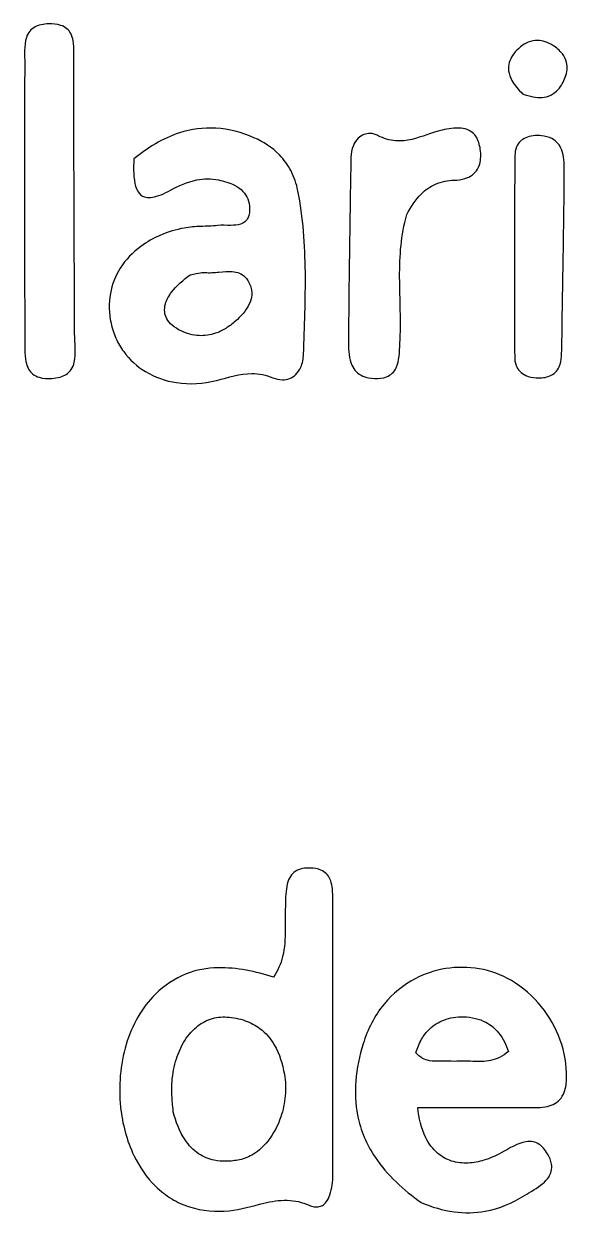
# Model space of a CAD drawing. Header units: millimetres. Extents: x 2.6 to 86.5, y 0.9 to 53.3.
# Drawn here: x 15.273 to 16.776, y 14.15 to 17.441 of the extents above; entities that cross this region are included whole.
import ezdxf

# ---------------------------------------------------------------- set-up
doc = ezdxf.new("R2010")
doc.units = ezdxf.units.MM
doc.layers.get('0').update_dxf_attribs({"linetype": 'CONTINUOUS'})

msp = doc.modelspace()

# ---------------------------------------------------------------- linework, layer by layer
for points, knots in [([(15.3426, 17.4405), (15.3354, 17.4403), (15.3281, 17.4396), (15.3154, 17.4368), (15.3098, 17.435), (15.299, 17.4293), (15.294, 17.4254), (15.2855, 17.4152), (15.2824, 17.4091), (15.2733, 17.3811), (15.2759, 17.3539), (15.2758, 17.3299)], [-0.01567159, -0.01567159, -0.01567159, -0.01567159, -0.01336473, -0.01336473, -0.0114981, -0.0114981, -0.00943785, -0.00943785, -0.00722496, -0.00722496, 0, 0, 0, 0]), ([(15.4115, 17.3246), (15.4118, 17.3496), (15.4133, 17.3739), (15.4082, 17.4007), (15.4062, 17.4077), (15.4002, 17.4189), (15.3968, 17.4233), (15.3876, 17.4313), (15.3819, 17.4343), (15.3652, 17.4399), (15.3535, 17.4408), (15.3426, 17.4405)], [-0.01506792, -0.01506792, -0.01506792, -0.01506792, -0.00901897, -0.00901897, -0.00690186, -0.00690186, -0.00523045, -0.00523045, -0.00326608, -0.00326608, 0, 0, 0, 0]), ([(16.7359, 17.3811), (16.7293, 17.3851), (16.7222, 17.3885), (16.7081, 17.393), (16.7011, 17.3943), (16.685, 17.3946), (16.6763, 17.393), (16.6577, 17.3856), (16.6487, 17.3794), (16.6408, 17.3718)], [-0.01045279, -0.01045279, -0.01045279, -0.01045279, -0.0081252, -0.0081252, -0.00599165, -0.00599165, -0.00328678, -0.00328678, 0, 0, 0, 0]), ([(16.7704, 17.2926), (16.773, 17.2995), (16.7748, 17.3067), (16.7759, 17.3207), (16.7753, 17.3274), (16.7716, 17.3425), (16.7677, 17.3503), (16.7554, 17.3669), (16.7461, 17.3748), (16.7359, 17.3811)], [-0.01048307, -0.01048307, -0.01048307, -0.01048307, -0.00826316, -0.00826316, -0.00623591, -0.00623591, -0.00359353, -0.00359353, 0, 0, 0, 0]), ([(16.6408, 17.3718), (16.6348, 17.366), (16.6293, 17.3597), (16.6209, 17.3468), (16.6178, 17.3405), (16.6137, 17.3262), (16.6131, 17.3186), (16.6151, 17.3014), (16.6184, 17.2924), (16.6304, 17.2704), (16.6415, 17.2578), (16.6527, 17.2471)], [-0.01439922, -0.01439922, -0.01439922, -0.01439922, -0.01193243, -0.01193243, -0.0098169, -0.0098169, -0.00749214, -0.00749214, -0.00464733, -0.00464733, 0, 0, 0, 0]), ([(15.2758, 17.3299), (15.2753, 17.204), (15.2751, 17.0781), (15.2753, 16.8263), (15.2756, 16.7004), (15.2759, 16.5745)], [-0.0755369, -0.0755369, -0.0755369, -0.0755369, -0.03776856, -0.03776856, 0, 0, 0, 0]), ([(15.4137, 16.5839), (15.4133, 16.7058), (15.4128, 16.8275), (15.4119, 17.0768), (15.4116, 17.1994), (15.4115, 17.3246)], [-0.07420038, -0.07420038, -0.07420038, -0.07420038, -0.03756727, -0.03756727, 0, 0, 0, 0]), ([(16.6527, 17.2471), (16.6619, 17.2435), (16.6715, 17.2404), (16.6894, 17.237), (16.6978, 17.2363), (16.7145, 17.2376), (16.7226, 17.2396), (16.7383, 17.2472), (16.7452, 17.2527), (16.7597, 17.2689), (16.7659, 17.2806), (16.7704, 17.2926)], [-0.01451811, -0.01451811, -0.01451811, -0.01451811, -0.01155534, -0.01155534, -0.00906322, -0.00906322, -0.00651984, -0.00651984, -0.00384415, -0.00384415, 0, 0, 0, 0]), ([(15.9096, 17.1255), (15.876, 17.14), (15.8407, 17.1496), (15.7697, 17.1539), (15.7362, 17.1494), (15.6572, 17.1238), (15.6153, 17.0977), (15.5779, 17.0669)], [-0.03582655, -0.03582655, -0.03582655, -0.03582655, -0.02485271, -0.02485271, -0.01453048, -0.01453048, 0, 0, 0, 0]), ([(16.5338, 17.1034), (16.5326, 17.1092), (16.5308, 17.115), (16.5261, 17.1251), (16.5235, 17.1295), (16.516, 17.1384), (16.5109, 17.1424), (16.498, 17.149), (16.4902, 17.151), (16.4653, 17.1536), (16.4464, 17.1505), (16.4301, 17.1466)], [-0.01264722, -0.01264722, -0.01264722, -0.01264722, -0.01087116, -0.01087116, -0.00935691, -0.00935691, -0.00741194, -0.00741194, -0.0050492, -0.0050492, 0, 0, 0, 0]), ([(16.0311, 16.9789), (16.0273, 16.9979), (16.0212, 17.0162), (16.0037, 17.0499), (15.9929, 17.0648), (15.96, 17.0986), (15.9359, 17.1142), (15.9096, 17.1255)], [-0.01998885, -0.01998885, -0.01998885, -0.01998885, -0.0141722, -0.0141722, -0.0085977, -0.0085977, 0, 0, 0, 0]), ([(16.2532, 17.1311), (16.2496, 17.133), (16.2457, 17.1346), (16.2381, 17.1366), (16.2344, 17.1371), (16.2248, 17.1374), (16.2192, 17.1364), (16.2079, 17.1319), (16.2027, 17.1284), (16.1923, 17.1184), (16.1878, 17.1115), (16.18, 17.0934), (16.1779, 17.0818), (16.1777, 17.0703)], [-0.01201181, -0.01201181, -0.01201181, -0.01201181, -0.01076113, -0.01076113, -0.00961543, -0.00961543, -0.00785379, -0.00785379, -0.00594293, -0.00594293, -0.00347536, -0.00347536, 0, 0, 0, 0]), ([(16.4301, 17.1466), (16.4013, 17.1399), (16.3742, 17.1276), (16.3311, 17.1175), (16.3165, 17.1158), (16.2843, 17.1183), (16.2684, 17.1233), (16.2532, 17.1311)], [-0.01824889, -0.01824889, -0.01824889, -0.01824889, -0.00964464, -0.00964464, -0.00511087, -0.00511087, 0, 0, 0, 0]), ([(16.7046, 17.1309), (16.6969, 17.1316), (16.6891, 17.1317), (16.6744, 17.1299), (16.6675, 17.1282), (16.6556, 17.1229), (16.6505, 17.1196), (16.6417, 17.1109), (16.6383, 17.1058), (16.6327, 17.0925), (16.6314, 17.0842), (16.6313, 17.076)], [-0.01059513, -0.01059513, -0.01059513, -0.01059513, -0.00828044, -0.00828044, -0.00617321, -0.00617321, -0.00435031, -0.00435031, -0.00247619, -0.00247619, 0, 0, 0, 0]), ([(16.7679, 17.0366), (16.7679, 17.0554), (16.7669, 17.0749), (16.7582, 17.0979), (16.7549, 17.1042), (16.7456, 17.1152), (16.74, 17.1196), (16.7246, 17.1276), (16.7146, 17.13), (16.7046, 17.1309)], [-0.01256205, -0.01256205, -0.01256205, -0.01256205, -0.00732429, -0.00732429, -0.00519787, -0.00519787, -0.00301039, -0.00301039, 0, 0, 0, 0]), ([(16.4639, 17.0081), (16.4735, 17.0083), (16.4832, 17.0095), (16.5, 17.0145), (16.5073, 17.0178), (16.5195, 17.027), (16.5242, 17.0324), (16.5322, 17.0462), (16.5347, 17.0544), (16.5379, 17.0762), (16.5366, 17.0902), (16.5338, 17.1034)], [-0.0140953, -0.0140953, -0.0140953, -0.0140953, -0.01122186, -0.01122186, -0.0088196, -0.0088196, -0.00662362, -0.00662362, -0.00402958, -0.00402958, 0, 0, 0, 0]), ([(15.5779, 17.0669), (15.5762, 17.0403), (15.5763, 17.0118), (15.5842, 16.9854), (15.5866, 16.9797), (15.5925, 16.9712), (15.5954, 16.9682), (15.6024, 16.9634), (15.6063, 16.9618), (15.6165, 16.9596), (15.6228, 16.9598), (15.6441, 16.9632), (15.6615, 16.9709), (15.6787, 16.9802)], [-0.02176065, -0.02176065, -0.02176065, -0.02176065, -0.01364496, -0.01364496, -0.0113711, -0.0113711, -0.00978179, -0.00978179, -0.00815595, -0.00815595, -0.0058557, -0.0058557, 0, 0, 0, 0]), ([(16.1777, 17.0703), (16.1763, 16.9848), (16.1749, 16.8994), (16.1725, 16.7286), (16.1715, 16.6432), (16.1709, 16.5578)], [-0.05124939, -0.05124939, -0.05124939, -0.05124939, -0.02562447, -0.02562447, 0, 0, 0, 0]), ([(16.6313, 17.076), (16.6303, 16.9831), (16.6299, 16.8903), (16.6299, 16.7045), (16.6302, 16.6117), (16.6306, 16.5188)], [-0.0557139, -0.0557139, -0.0557139, -0.0557139, -0.02785745, -0.02785745, 0, 0, 0, 0]), ([(16.7619, 16.6104), (16.7629, 16.6838), (16.7643, 16.7569), (16.7666, 16.8963), (16.7676, 16.9666), (16.7679, 17.0366)], [-0.04219072, -0.04219072, -0.04219072, -0.04219072, -0.0209789, -0.0209789, 0, 0, 0, 0]), ([(15.6787, 16.9802), (15.7013, 16.9926), (15.7258, 17.0036), (15.7716, 17.0125), (15.7913, 17.0126), (15.8113, 17.0087)], [-0.01396745, -0.01396745, -0.01396745, -0.01396745, -0.00612231, -0.00612231, 0, 0, 0, 0]), ([(15.8113, 17.0087), (15.8266, 17.0058), (15.8423, 17.0012), (15.8645, 16.9895), (15.8725, 16.984), (15.8848, 16.9711), (15.8893, 16.9644), (15.8961, 16.9479), (15.8977, 16.9385), (15.8977, 16.9288)], [-0.01289585, -0.01289585, -0.01289585, -0.01289585, -0.00823652, -0.00823652, -0.0053548, -0.0053548, -0.00289494, -0.00289494, 0, 0, 0, 0]), ([(16.332, 16.9127), (16.3428, 16.9332), (16.356, 16.9537), (16.3841, 16.9813), (16.3969, 16.9905), (16.4283, 17.0043), (16.4458, 17.0076), (16.4639, 17.0081)], [-0.01724171, -0.01724171, -0.01724171, -0.01724171, -0.01024797, -0.01024797, -0.0054369, -0.0054369, 0, 0, 0, 0]), ([(16.0468, 16.5264), (16.0492, 16.602), (16.0526, 16.6776), (16.0509, 16.8292), (16.0458, 16.9044), (16.0311, 16.9789)], [-0.04542955, -0.04542955, -0.04542955, -0.04542955, -0.02278933, -0.02278933, 0, 0, 0, 0]), ([(15.8977, 16.9288), (15.8977, 16.9238), (15.8973, 16.9186), (15.8954, 16.9097), (15.8941, 16.9058), (15.8902, 16.8985), (15.8877, 16.8953), (15.8808, 16.8897), (15.8766, 16.8877), (15.8642, 16.8838), (15.8551, 16.8831), (15.8333, 16.8829), (15.8207, 16.8837), (15.8092, 16.8825)], [-0.01150171, -0.01150171, -0.01150171, -0.01150171, -0.0099527, -0.0099527, -0.00871116, -0.00871116, -0.0074242, -0.0074242, -0.00599474, -0.00599474, -0.00345335, -0.00345335, 0, 0, 0, 0]), ([(16.3134, 16.5563), (16.317, 16.617), (16.3127, 16.6776), (16.3124, 16.8002), (16.3164, 16.8556), (16.332, 16.9127)], [-0.03597742, -0.03597742, -0.03597742, -0.03597742, -0.01776767, -0.01776767, 0, 0, 0, 0]), ([(15.7166, 16.8756), (15.6941, 16.8713), (15.6721, 16.8648), (15.6318, 16.8475), (15.6134, 16.8372), (15.5743, 16.8082), (15.555, 16.7881), (15.5265, 16.7432), (15.5172, 16.7195), (15.5076, 16.6672), (15.5085, 16.6396), (15.5144, 16.6125)], [-0.03744141, -0.03744141, -0.03744141, -0.03744141, -0.03059882, -0.03059882, -0.0242982, -0.0242982, -0.01597811, -0.01597811, -0.008309, -0.008309, 0, 0, 0, 0]), ([(15.8092, 16.8825), (15.7938, 16.8809), (15.7782, 16.8806), (15.7474, 16.8794), (15.7317, 16.8785), (15.7166, 16.8756)], [-0.009342417, -0.009342417, -0.009342417, -0.009342417, -0.004631387, -0.004631387, 0, 0, 0, 0]), ([(15.7336, 16.7463), (15.7473, 16.7488), (15.7545, 16.7503), (15.7674, 16.7525), (15.7711, 16.7528), (15.7748, 16.7525)], [-0.002443598, -0.002443598, -0.002443598, -0.002443598, -0.001111727, -0.001111727, 0, 0, 0, 0]), ([(15.7748, 16.7525), (15.7868, 16.7512), (15.8002, 16.7524), (15.8254, 16.7548), (15.8381, 16.7561), (15.8566, 16.7544), (15.8633, 16.7531), (15.8753, 16.748), (15.8804, 16.7447), (15.8908, 16.7344), (15.8952, 16.7271), (15.8985, 16.7195)], [-0.01349223, -0.01349223, -0.01349223, -0.01349223, -0.00994867, -0.00994867, -0.00640301, -0.00640301, -0.0043754, -0.0043754, -0.00250135, -0.00250135, 0, 0, 0, 0]), ([(15.7081, 16.591), (15.6992, 16.5952), (15.6905, 16.6005), (15.6774, 16.6119), (15.6724, 16.6177), (15.6656, 16.6302), (15.6635, 16.6365), (15.662, 16.6508), (15.6629, 16.6585), (15.6683, 16.6774), (15.6746, 16.6883), (15.6956, 16.7163), (15.7148, 16.7328), (15.7336, 16.7463)], [-0.02021412, -0.02021412, -0.02021412, -0.02021412, -0.01723469, -0.01723469, -0.01494871, -0.01494871, -0.01291544, -0.01291544, -0.01058739, -0.01058739, -0.00695339, -0.00695339, 0, 0, 0, 0]), ([(15.8985, 16.7195), (15.9005, 16.7148), (15.9019, 16.7099), (15.9036, 16.7002), (15.9038, 16.6955), (15.9029, 16.6813), (15.9001, 16.6723), (15.8874, 16.6464), (15.8729, 16.6307), (15.8584, 16.6178)], [-0.0115867, -0.0115867, -0.0115867, -0.0115867, -0.01005983, -0.01005983, -0.00863483, -0.00863483, -0.0058151, -0.0058151, 0, 0, 0, 0]), ([(15.5144, 16.6125), (15.5175, 16.5981), (15.5221, 16.584), (15.5339, 16.5575), (15.5411, 16.5452), (15.5656, 16.5114), (15.586, 16.4928), (15.6358, 16.4626), (15.665, 16.4524), (15.7323, 16.4422), (15.7699, 16.4448), (15.8063, 16.4539)], [-0.03760913, -0.03760913, -0.03760913, -0.03760913, -0.03314112, -0.03314112, -0.02883084, -0.02883084, -0.02051448, -0.02051448, -0.01124424, -0.01124424, 0, 0, 0, 0]), ([(15.8584, 16.6178), (15.8501, 16.6104), (15.8411, 16.6035), (15.8225, 16.5922), (15.8129, 16.5876), (15.7884, 16.5793), (15.7734, 16.5771), (15.7406, 16.5787), (15.7239, 16.5834), (15.7081, 16.591)], [-0.01639543, -0.01639543, -0.01639543, -0.01639543, -0.01302979, -0.01302979, -0.00985841, -0.00985841, -0.00525639, -0.00525639, 0, 0, 0, 0]), ([(16.76, 16.5199), (16.7606, 16.5339), (16.761, 16.5477), (16.7616, 16.5775), (16.7618, 16.5978), (16.7619, 16.6104)], [-0.007086539, -0.007086539, -0.007086539, -0.007086539, -0.003779996, -0.003779996, 0, 0, 0, 0]), ([(15.2759, 16.5745), (15.276, 16.5518), (15.2745, 16.5269), (15.2806, 16.4988), (15.283, 16.4917), (15.2896, 16.4802), (15.2932, 16.4757), (15.3031, 16.4675), (15.3093, 16.4645), (15.3269, 16.4592), (15.3391, 16.4587), (15.3504, 16.4594)], [-0.01583355, -0.01583355, -0.01583355, -0.01583355, -0.00944092, -0.00944092, -0.00724771, -0.00724771, -0.00548539, -0.00548539, -0.00341612, -0.00341612, 0, 0, 0, 0]), ([(15.3504, 16.4594), (15.3582, 16.4599), (15.3661, 16.461), (15.3796, 16.4649), (15.3854, 16.4673), (15.396, 16.4742), (15.4006, 16.4785), (15.4084, 16.4899), (15.4111, 16.4968), (15.4184, 16.5279), (15.4138, 16.5577), (15.4137, 16.5839)], [-0.01669264, -0.01669264, -0.01669264, -0.01669264, -0.01421402, -0.01421402, -0.01222747, -0.01222747, -0.01017987, -0.01017987, -0.00783312, -0.00783312, 0, 0, 0, 0]), ([(16.1709, 16.5578), (16.1708, 16.5471), (16.1712, 16.5359), (16.1739, 16.5153), (16.1762, 16.5052), (16.1833, 16.4895), (16.1872, 16.4835), (16.1975, 16.4729), (16.2038, 16.4687), (16.2211, 16.4613), (16.2324, 16.4596), (16.2435, 16.4593)], [-0.01400897, -0.01400897, -0.01400897, -0.01400897, -0.01078068, -0.01078068, -0.00777314, -0.00777314, -0.00562092, -0.00562092, -0.00333145, -0.00333145, 0, 0, 0, 0]), ([(16.2435, 16.4593), (16.2545, 16.459), (16.2662, 16.46), (16.2823, 16.4662), (16.2876, 16.4693), (16.2968, 16.478), (16.3004, 16.4832), (16.3117, 16.5076), (16.312, 16.5322), (16.3134, 16.5563)], [-0.01571579, -0.01571579, -0.01571579, -0.01571579, -0.01177019, -0.01177019, -0.00956059, -0.00956059, -0.0072509, -0.0072509, 0, 0, 0, 0]), ([(15.9615, 16.4615), (15.9701, 16.4581), (15.9792, 16.4559), (15.9952, 16.4557), (16.0019, 16.4568), (16.0147, 16.4617), (16.0204, 16.4654), (16.0313, 16.4758), (16.0359, 16.4827), (16.0442, 16.5015), (16.0464, 16.514), (16.0468, 16.5264)], [-0.01313116, -0.01313116, -0.01313116, -0.01313116, -0.01034642, -0.01034642, -0.00827987, -0.00827987, -0.00621015, -0.00621015, -0.00370979, -0.00370979, 0, 0, 0, 0]), ([(16.6306, 16.5188), (16.6306, 16.5109), (16.6317, 16.503), (16.6368, 16.4895), (16.6401, 16.4841), (16.6493, 16.4743), (16.655, 16.4704), (16.6704, 16.4634), (16.6804, 16.4615), (16.6904, 16.461)], [-0.009404684, -0.009404684, -0.009404684, -0.009404684, -0.007018688, -0.007018688, -0.005080331, -0.005080331, -0.002988723, -0.002988723, 0, 0, 0, 0]), ([(16.6904, 16.461), (16.697, 16.4607), (16.7038, 16.4608), (16.7162, 16.4625), (16.7221, 16.4639), (16.7332, 16.4686), (16.7384, 16.4717), (16.7477, 16.4805), (16.7513, 16.4858), (16.7579, 16.5006), (16.7596, 16.5103), (16.76, 16.5199)], [-0.01046158, -0.01046158, -0.01046158, -0.01046158, -0.0084709, -0.0084709, -0.0066894, -0.0066894, -0.00484871, -0.00484871, -0.00287338, -0.00287338, 0, 0, 0, 0]), ([(15.8063, 16.4539), (15.8401, 16.4623), (15.8708, 16.4726), (15.9239, 16.4729), (15.9428, 16.4691), (15.9615, 16.4615)], [-0.01576734, -0.01576734, -0.01576734, -0.01576734, -0.006037, -0.006037, 0, 0, 0, 0]), ([(16.0657, 15.1045), (16.0587, 15.1047), (16.0513, 15.1044), (16.0386, 15.102), (16.033, 15.1002), (16.0225, 15.0946), (16.0178, 15.0908), (16.0092, 15.0803), (16.006, 15.0736), (15.9985, 15.0508), (15.9971, 15.0309), (15.997, 15.0088)], [-0.01721791, -0.01721791, -0.01721791, -0.01721791, -0.01438073, -0.01438073, -0.01205339, -0.01205339, -0.00960982, -0.00960982, -0.00664496, -0.00664496, 0, 0, 0, 0]), ([(16.1276, 15.0131), (16.1275, 15.0265), (16.1276, 15.0401), (16.1248, 15.0601), (16.123, 15.0678), (16.1175, 15.0799), (16.1144, 15.0846), (16.106, 15.0931), (16.1008, 15.0965), (16.0859, 15.1027), (16.0756, 15.1042), (16.0657, 15.1045)], [-0.01258083, -0.01258083, -0.01258083, -0.01258083, -0.00881015, -0.00881015, -0.0065236, -0.0065236, -0.00483643, -0.00483643, -0.00295196, -0.00295196, 0, 0, 0, 0]), ([(15.997, 15.0088), (15.9954, 14.9833), (15.9962, 14.9578), (15.996, 14.9092), (15.9949, 14.884), (15.9839, 14.839), (15.9757, 14.8205), (15.9636, 14.8031)], [-0.02108818, -0.02108818, -0.02108818, -0.02108818, -0.01381062, -0.01381062, -0.00636443, -0.00636443, 0, 0, 0, 0]), ([(16.1278, 14.2553), (16.1278, 14.3816), (16.1279, 14.5079), (16.1278, 14.7605), (16.1278, 14.8868), (16.1276, 15.0131)], [-0.07577914, -0.07577914, -0.07577914, -0.07577914, -0.03788959, -0.03788959, 0, 0, 0, 0]), ([(15.9636, 14.8031), (15.9149, 14.818), (15.862, 14.8299), (15.7801, 14.8279), (15.7507, 14.8227), (15.6903, 14.7989), (15.6623, 14.7797), (15.6375, 14.7556)], [-0.0348737, -0.0348737, -0.0348737, -0.0348737, -0.0194503, -0.0194503, -0.01035254, -0.01035254, 0, 0, 0, 0]), ([(16.5326, 14.8258), (16.5019, 14.8309), (16.4706, 14.8313), (16.4104, 14.8217), (16.382, 14.8123), (16.3224, 14.7809), (16.2934, 14.757), (16.243, 14.6958), (16.2238, 14.6586), (16.2117, 14.6185)], [-0.04221634, -0.04221634, -0.04221634, -0.04221634, -0.03282827, -0.03282827, -0.0238324, -0.0238324, -0.01254938, -0.01254938, 0, 0, 0, 0]), ([(16.7742, 14.5237), (16.7749, 14.5594), (16.7687, 14.595), (16.7447, 14.662), (16.727, 14.6933), (16.6816, 14.7497), (16.6534, 14.7746), (16.594, 14.8093), (16.564, 14.8206), (16.5326, 14.8258)], [-0.04196661, -0.04196661, -0.04196661, -0.04196661, -0.03125744, -0.03125744, -0.02063802, -0.02063802, -0.00954934, -0.00954934, 0, 0, 0, 0]), ([(15.6375, 14.7556), (15.6183, 14.737), (15.6021, 14.7155), (15.575, 14.6684), (15.5643, 14.6426), (15.5397, 14.5608), (15.5348, 14.5006), (15.5457, 14.3968), (15.5578, 14.3507), (15.593, 14.2775), (15.6129, 14.2484), (15.6377, 14.224)], [-0.05798504, -0.05798504, -0.05798504, -0.05798504, -0.04995462, -0.04995462, -0.04168448, -0.04168448, -0.02434589, -0.02434589, -0.01045282, -0.01045282, 0, 0, 0, 0]), ([(15.6825, 14.5066), (15.6839, 14.5278), (15.6873, 14.549), (15.6983, 14.5877), (15.7055, 14.6055), (15.7245, 14.6379), (15.7363, 14.6526), (15.7621, 14.6742), (15.7751, 14.6817), (15.8041, 14.6916), (15.8194, 14.6934), (15.8349, 14.6923)], [-0.026775, -0.026775, -0.026775, -0.026775, -0.02043742, -0.02043742, -0.01476944, -0.01476944, -0.00919408, -0.00919408, -0.00467084, -0.00467084, 0, 0, 0, 0]), ([(15.8349, 14.6923), (15.8522, 14.6911), (15.8694, 14.688), (15.9003, 14.6771), (15.9139, 14.67), (15.9425, 14.6483), (15.9556, 14.633), (15.9805, 14.5906), (15.989, 14.5623), (15.9938, 14.5341)], [-0.02458397, -0.02458397, -0.02458397, -0.02458397, -0.0193831, -0.0193831, -0.01473436, -0.01473436, -0.00860513, -0.00860513, 0, 0, 0, 0]), ([(16.3577, 14.5937), (16.3615, 14.6066), (16.3665, 14.6191), (16.3793, 14.6413), (16.3867, 14.6511), (16.4068, 14.6703), (16.4198, 14.6785), (16.4518, 14.6908), (16.4705, 14.6933), (16.4894, 14.6929)], [-0.01802067, -0.01802067, -0.01802067, -0.01802067, -0.01399634, -0.01399634, -0.01031321, -0.01031321, -0.0056435, -0.0056435, 0, 0, 0, 0]), ([(16.4894, 14.6929), (16.5003, 14.6926), (16.5113, 14.6913), (16.532, 14.6862), (16.5416, 14.6827), (16.5645, 14.6705), (16.5764, 14.6606), (16.5988, 14.6334), (16.6074, 14.6155), (16.6132, 14.5967)], [-0.01700479, -0.01700479, -0.01700479, -0.01700479, -0.01370125, -0.01370125, -0.01061148, -0.01061148, -0.00590782, -0.00590782, 0, 0, 0, 0]), ([(16.2117, 14.6185), (16.2015, 14.5849), (16.1942, 14.5502), (16.189, 14.4836), (16.1902, 14.452), (16.2046, 14.3786), (16.2211, 14.34), (16.2781, 14.2546), (16.3236, 14.2134), (16.3722, 14.1791)], [-0.05067475, -0.05067475, -0.05067475, -0.05067475, -0.04018302, -0.04018302, -0.03068856, -0.03068856, -0.0178319, -0.0178319, 0, 0, 0, 0]), ([(16.4646, 14.5694), (16.4514, 14.5707), (16.4375, 14.5705), (16.4158, 14.5701), (16.4049, 14.5699), (16.3881, 14.5727), (16.3818, 14.5747), (16.3687, 14.5819), (16.3628, 14.5874), (16.3577, 14.5937)], [-0.009993541, -0.009993541, -0.009993541, -0.009993541, -0.007499363, -0.007499363, -0.00446198, -0.00446198, -0.002439724, -0.002439724, 0, 0, 0, 0]), ([(16.6132, 14.5967), (16.6057, 14.5902), (16.5976, 14.5847), (16.5807, 14.5766), (16.5725, 14.5739), (16.5476, 14.5686), (16.5317, 14.5688), (16.4971, 14.5702), (16.481, 14.5714), (16.4646, 14.5694)], [-0.01530412, -0.01530412, -0.01530412, -0.01530412, -0.01240091, -0.01240091, -0.00982521, -0.00982521, -0.00495516, -0.00495516, 0, 0, 0, 0]), ([(15.9938, 14.5341), (15.9972, 14.5142), (15.9978, 14.4939), (15.9943, 14.4543), (15.9902, 14.4347), (15.9758, 14.3919), (15.9637, 14.3687), (15.9368, 14.3349), (15.9237, 14.3224), (15.8967, 14.3056), (15.8838, 14.3002), (15.87, 14.2974)], [-0.02897978, -0.02897978, -0.02897978, -0.02897978, -0.02299444, -0.02299444, -0.0171252, -0.0171252, -0.00953873, -0.00953873, -0.00420457, -0.00420457, 0, 0, 0, 0]), ([(16.6872, 14.4416), (16.6963, 14.4415), (16.7058, 14.442), (16.7225, 14.4449), (16.7301, 14.4471), (16.7438, 14.4536), (16.7498, 14.4578), (16.7605, 14.4693), (16.7647, 14.4765), (16.7723, 14.4967), (16.7739, 14.5106), (16.7742, 14.5237)], [-0.01369671, -0.01369671, -0.01369671, -0.01369671, -0.01096264, -0.01096264, -0.00863566, -0.00863566, -0.00642585, -0.00642585, -0.00393291, -0.00393291, 0, 0, 0, 0]), ([(15.6864, 14.43), (15.6849, 14.4496), (15.6837, 14.4622), (15.6823, 14.485), (15.6818, 14.496), (15.6825, 14.5066)], [-0.007470763, -0.007470763, -0.007470763, -0.007470763, -0.003188699, -0.003188699, 0, 0, 0, 0]), ([(15.87, 14.2974), (15.8578, 14.2949), (15.8452, 14.2933), (15.8218, 14.2929), (15.8108, 14.2937), (15.7844, 14.2991), (15.7698, 14.305), (15.7416, 14.3242), (15.7295, 14.3374), (15.704, 14.3755), (15.6936, 14.4031), (15.6864, 14.43)], [-0.02554153, -0.02554153, -0.02554153, -0.02554153, -0.021799, -0.021799, -0.01852444, -0.01852444, -0.01371872, -0.01371872, -0.00833994, -0.00833994, 0, 0, 0, 0]), ([(16.3626, 14.4419), (16.417, 14.4419), (16.4713, 14.4421), (16.5792, 14.4422), (16.6332, 14.4421), (16.6872, 14.4416)], [-0.03241735, -0.03241735, -0.03241735, -0.03241735, -0.01618992, -0.01618992, 0, 0, 0, 0]), ([(16.5929, 14.3163), (16.5779, 14.3082), (16.562, 14.3013), (16.5315, 14.2919), (16.5168, 14.289), (16.4864, 14.2875), (16.4709, 14.2892), (16.4417, 14.2986), (16.4287, 14.306), (16.4037, 14.3276), (16.3931, 14.3422), (16.372, 14.3839), (16.3654, 14.4132), (16.3626, 14.4419)], [-0.03296079, -0.03296079, -0.03296079, -0.03296079, -0.02781797, -0.02781797, -0.02334429, -0.02334429, -0.01864443, -0.01864443, -0.0140814, -0.0140814, -0.00865719, -0.00865719, 0, 0, 0, 0]), ([(16.7215, 14.3137), (16.7183, 14.3191), (16.7145, 14.3245), (16.7069, 14.3332), (16.703, 14.3368), (16.6935, 14.3434), (16.6879, 14.3459), (16.6751, 14.3487), (16.6683, 14.3485), (16.6398, 14.3437), (16.6168, 14.3293), (16.5929, 14.3163)], [-0.01731222, -0.01731222, -0.01731222, -0.01731222, -0.01495347, -0.01495347, -0.01300715, -0.01300715, -0.01068266, -0.01068266, -0.0081475, -0.0081475, 0, 0, 0, 0]), ([(16.658, 14.1987), (16.6733, 14.2084), (16.6931, 14.2189), (16.7143, 14.2367), (16.7203, 14.2427), (16.7281, 14.2546), (16.7306, 14.26), (16.7335, 14.2724), (16.7336, 14.2789), (16.7309, 14.2954), (16.7266, 14.305), (16.7215, 14.3137)], [-0.01514331, -0.01514331, -0.01514331, -0.01514331, -0.00926046, -0.00926046, -0.00681299, -0.00681299, -0.00500357, -0.00500357, -0.0030157, -0.0030157, 0, 0, 0, 0]), ([(16.0627, 14.1716), (16.0669, 14.1697), (16.0714, 14.1682), (16.0797, 14.1668), (16.0835, 14.1666), (16.0914, 14.1677), (16.0952, 14.169), (16.103, 14.1736), (16.1065, 14.177), (16.114, 14.1867), (16.1173, 14.1937), (16.1256, 14.2174), (16.1278, 14.2376), (16.1278, 14.2553)], [-0.01278439, -0.01278439, -0.01278439, -0.01278439, -0.01140062, -0.01140062, -0.0102451, -0.0102451, -0.00900573, -0.00900573, -0.00753775, -0.00753775, -0.00531618, -0.00531618, 0, 0, 0, 0]), ([(15.6377, 14.224), (15.6514, 14.2107), (15.6663, 14.1989), (15.6981, 14.1797), (15.7145, 14.1723), (15.767, 14.1558), (15.804, 14.1533), (15.8408, 14.1563)], [-0.02223872, -0.02223872, -0.02223872, -0.02223872, -0.01651626, -0.01651626, -0.0110934, -0.0110934, 0, 0, 0, 0]), ([(15.8408, 14.1563), (15.8736, 14.159), (15.9049, 14.1696), (15.9584, 14.1824), (15.9794, 14.186), (16.0229, 14.1848), (16.0431, 14.1802), (16.0627, 14.1716)], [-0.0226868, -0.0226868, -0.0226868, -0.0226868, -0.01297377, -0.01297377, -0.00642728, -0.00642728, 0, 0, 0, 0]), ([(16.3722, 14.1791), (16.4013, 14.1668), (16.4318, 14.1576), (16.4919, 14.1495), (16.5206, 14.1499), (16.5883, 14.1619), (16.6245, 14.1773), (16.658, 14.1987)], [-0.03012019, -0.03012019, -0.03012019, -0.03012019, -0.02061915, -0.02061915, -0.01192189, -0.01192189, 0, 0, 0, 0])]:
    msp.add_open_spline(points, degree=3, knots=knots)

doc.saveas('drawing.dxf')
